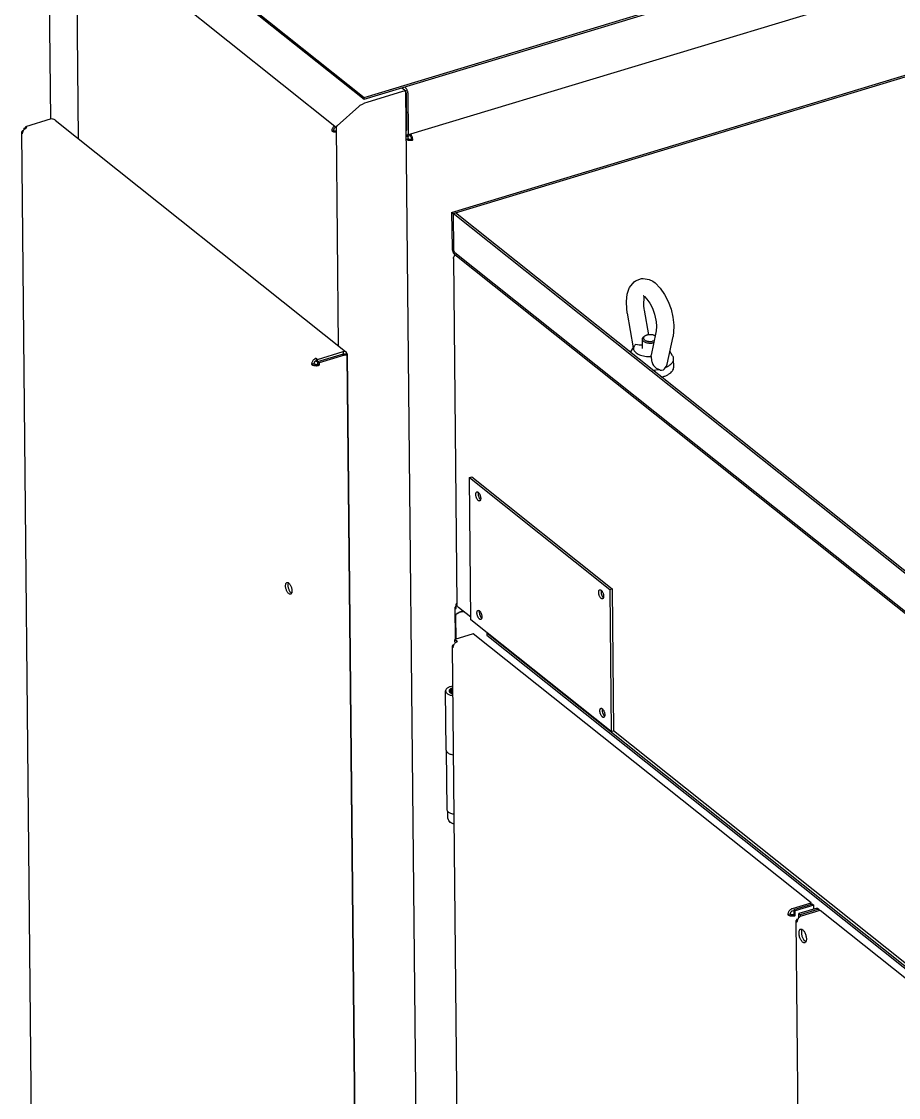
# Model space of a CAD drawing. Header units: millimetres. Extents: x -4653 to 8979, y -13943 to 4840.
# Drawn here: x 4133 to 4780, y -1286 to -492 of the extents above; entities that cross this region are included whole.
import ezdxf

# ---------------------------------------------------------------- set-up
doc = ezdxf.new("R2010")
doc.units = ezdxf.units.MM

# ---------------------------------------------------------------- blocks, each defined once
blk = doc.blocks.new('LAMIERA_Fe_SP_1_5_SV_1559x1414', base_point=(4417.04, -579.85))
at = {"color": 7, "linetype": 'Continuous'}
for p, q in [((4417.04, -575.91), (4418.21, -576.97)), ((4417.04, -576.03), (4418.21, -576.97)), ((4418.21, -576.97), (4417.06, -577.32)), ((4417.07, -579.11), (4418.23, -578.65)), ((4417.07, -579.11), (4417.87, -579.52)), ((4418.21, -576.97), (4418.26, -575.77)), ((4419.92, -576.39), (4418.21, -576.97)), ((4418.21, -576.97), (4418.23, -578.65)), ((4419.91, -575.27), (4419.92, -576.39)), ((4420.61, -575.86), (4420.04, -575.23)), ((4421.75, -579.58), (4420.98, -578.96))]:
    blk.add_line(p, q, dxfattribs=at)
for points in [[(4418.23, -578.65), (4418.56, -578.85), (4418.98, -578.99), (4419.46, -579.08), (4419.98, -579.11), (4420.5, -579.07), (4420.98, -578.96)], [(4420.98, -578.96), (4420.94, -578.48), (4420.83, -577.98), (4420.66, -577.48), (4420.44, -577.03), (4420.19, -576.66), (4419.92, -576.39)], [(4421.75, -579.58), (4421.71, -578.95), (4421.6, -578.3), (4421.43, -577.64), (4421.2, -576.99), (4420.92, -576.39), (4420.61, -575.86)], [(4417.87, -579.52), (4418.46, -579.69), (4419.11, -579.8), (4419.78, -579.84), (4420.47, -579.81), (4421.13, -579.73), (4421.75, -579.58)]]:
    blk.add_spline(points, degree=3, dxfattribs=at)
blk = doc.blocks.new('TUBO_QUADRO_40x3x_L_1360_2__212', base_point=(4415.79, -575.98))
at = {"color": 7, "linetype": 'Continuous'}
for p, q in [((5580.95, -224.26), (4417.66, -575.95)), ((4416.05, -540.63), (4415.79, -540.42)), ((4416.81, -544.63), (4416.73, -544.39)), ((4416.87, -545.18), (4417.14, -572.26)), ((4418.69, -573.5), (4418.42, -546.42)), ((4417.01, -572.84), (4417.08, -572.71)), ((4417.04, -575.87), (4417.29, -575.98)), ((4417.08, -572.71), (4417.14, -572.26)), ((4417.29, -575.98), (4417.66, -575.95))]:
    blk.add_line(p, q, dxfattribs=at)
for points in [[(4418.42, -546.42), (4418.37, -545.61), (4418.23, -544.77), (4418.01, -543.92), (4417.71, -543.09), (4417.36, -542.32), (4416.95, -541.64), (4416.51, -541.07), (4416.05, -540.63)], [(4416.87, -545.18), (4416.85, -544.91), (4416.81, -544.63)], [(4417.66, -575.95), (4418.1, -575.67), (4418.43, -575.15), (4418.63, -574.41), (4418.69, -573.5)]]:
    blk.add_spline(points, degree=3, dxfattribs=at)
blk = doc.blocks.new('LAMIERA_Fe_SP_1_5_SV_1430x440__213', base_point=(4157.94, -549.47))
at = {"color": 7, "linetype": 'Continuous'}
for p, q in [((4385.84, -548.16), (5605.58, -179.41)), ((4385.86, -549.47), (5579.08, -188.74)), ((4157.94, -366.66), (4385.84, -548.16)), ((4157.95, -367.97), (4385.86, -549.47)), ((4385.86, -549.47), (4385.84, -548.16))]:
    blk.add_line(p, q, dxfattribs=at)
blk = doc.blocks.new('TUBO_QUADRO_Fe_40x3_L_2050_3__215', base_point=(4365.46, -1857.34))
at = {"color": 7, "linetype": 'Continuous'}
for p, q in [((4388.02, -551.67), (4414.54, -543.65)), ((4414.54, -543.65), (4415.83, -543.36)), ((4415.83, -543.36), (4416.59, -543.44)), ((4416.59, -543.44), (4416.72, -543.7)), ((4429.68, -1857.34), (4416.72, -543.7)), ((4366.09, -569.2), (4381.88, -554.9)), ((4381.88, -554.9), (4383.05, -554.02)), ((4383.05, -554.02), (4384.63, -553.1)), ((4384.63, -553.1), (4386.37, -552.27)), ((4386.37, -552.27), (4388.02, -551.67)), ((4365.46, -570.06), (4365.5, -569.9)), ((4367.05, -731.39), (4365.46, -570.06)), ((4365.5, -569.9), (4366.09, -569.2))]:
    blk.add_line(p, q, dxfattribs=at)
blk = doc.blocks.new('TUBO_QUADRO_Fe_40x3_L_2050_2__216', base_point=(4152.78, -564.19))
at = {"color": 7, "linetype": 'Continuous'}
for p, q in [((4181.45, -358.03), (4154.93, -366.04)), ((4183.1, -358.02), (4181.45, -358.03)), ((4184.4, -358.66), (4183.1, -358.02)), ((4152.91, -368.56), (4152.78, -369.89)), ((4152.78, -369.89), (4152.84, -370.69)), ((4154.7, -564.19), (4152.78, -369.89)), ((4152.84, -370.69), (4153.45, -372.99)), ((4153.64, -366.93), (4152.91, -368.56)), ((4154.93, -366.04), (4153.64, -366.93)), ((4153.45, -372.99), (4169.78, -412.86)), ((4169.78, -412.86), (4170.98, -414.98))]:
    blk.add_line(p, q, dxfattribs=at)
blk = doc.blocks.new('LAMIERA_Fe_SP_1_5_244x424__217', base_point=(4173.48, -578.47))
at = {"color": 7, "linetype": 'Continuous'}
for p, q in [((4175.15, -419.11), (4175.12, -420.35)), ((4175.56, -418.99), (4175.15, -419.11)), ((4175.93, -419.73), (4175.15, -419.11)), ((4175.81, -419.76), (4176.25, -419.54)), ((4175.93, -419.73), (4175.96, -419.31)), ((4173.48, -422.27), (4175.03, -578.47)), ((4174.69, -421.02), (4174.16, -421.25)), ((4364.28, -569.28), (4363.83, -569.5)), ((4364.99, -569.84), (4364.99, -570.23)), ((4365.46, -570.61), (4364.99, -570.23)), ((4362.01, -572.88), (4363.3, -572.5)), ((4365.31, -572.94), (4365.49, -572.91))]:
    blk.add_line(p, q, dxfattribs=at)
for points in [[(4175.81, -419.76), (4175.3, -420.2), (4174.85, -420.72), (4174.48, -421.29), (4174.21, -421.91), (4174.04, -422.53), (4173.99, -423.15)], [(4174.16, -421.25), (4173.87, -421.49), (4173.66, -421.74), (4173.53, -422), (4173.48, -422.27)], [(4173.48, -422.27), (4173.52, -422.5), (4173.62, -422.73), (4173.77, -422.94), (4173.99, -423.15)], [(4363.83, -569.5), (4363.32, -569.94), (4362.87, -570.46), (4362.5, -571.03), (4362.23, -571.64), (4362.07, -572.27), (4362.01, -572.88)], [(4364.99, -570.23), (4364.55, -570.42), (4364.14, -570.72), (4363.79, -571.11), (4363.52, -571.55), (4363.35, -572.03), (4363.3, -572.5)], [(4362.01, -572.88), (4362.42, -573.15), (4362.94, -573.37), (4363.53, -573.53), (4364.17, -573.64), (4364.85, -573.68), (4365.54, -573.66)], [(4363.3, -572.5), (4363.53, -572.65), (4363.82, -572.77), (4364.16, -572.87), (4364.53, -572.93), (4364.92, -572.95), (4365.31, -572.94)]]:
    blk.add_spline(points, degree=3, dxfattribs=at)
blk = doc.blocks.new('TUBO_QUADRO_Fe_40x3_L450_1__218', base_point=(4152.84, -570.3))
at = {"color": 7, "linetype": 'Continuous'}
for p, q in [((4154.93, -366.04), (4181.45, -358.03)), ((4181.45, -358.03), (4183.1, -358.02)), ((4183.1, -358.02), (4184.4, -358.66)), ((4152.84, -370.69), (4152.91, -368.56)), ((4153.45, -372.99), (4152.84, -370.69)), ((4152.91, -368.56), (4153.64, -366.93)), ((4153.64, -366.93), (4154.93, -366.04)), ((4169.78, -412.86), (4153.45, -372.99)), ((4170.98, -414.98), (4169.78, -412.86)), ((4172.39, -416.46), (4170.98, -414.98)), ((4172.39, -416.46), (4365.57, -570.3)), ((4388.02, -551.67), (4414.54, -543.65)), ((4413.63, -541.08), (4416.59, -543.44)), ((4414.54, -543.65), (4415.83, -543.36)), ((4415.83, -543.36), (4416.59, -543.44)), ((4366.09, -569.2), (4381.88, -554.9)), ((4381.88, -554.9), (4383.05, -554.02)), ((4383.05, -554.02), (4384.63, -553.1)), ((4384.63, -553.1), (4386.37, -552.27)), ((4386.37, -552.27), (4388.02, -551.67)), ((4365.5, -569.9), (4366.09, -569.2)), ((4365.57, -570.3), (4365.5, -569.9))]:
    blk.add_line(p, q, dxfattribs=at)
blk = doc.blocks.new('LAMIERA_Fe_SV_1820x410_1__219', base_point=(4372.78, -1870.93))
at = {"color": 7, "linetype": 'Continuous'}
for p, q in [((4373.57, -737.39), (4372.78, -736.77)), ((4373.57, -737.39), (4373.13, -737.53)), ((4384.75, -1870.93), (4373.57, -737.39))]:
    blk.add_line(p, q, dxfattribs=at)
blk = doc.blocks.new('LAMIERA_Fe_SP_1_5_SV_1916x506__220', base_point=(4133.15, -2076.7))
at = {"color": 7, "linetype": 'Continuous'}
for p, q in [((4135.02, -571.93), (4135.06, -570.76)), ((4135.06, -570.76), (4136.12, -570.44)), ((4135.06, -570.76), (4135.76, -571.31)), ((4154.94, -564.11), (4136.12, -569.8)), ((4136.12, -569.8), (4137.12, -570.6)), ((4136.12, -569.8), (4136.13, -571.1)), ((4156.12, -564.12), (4154.94, -564.11)), ((4156.51, -564.19), (4156.12, -564.12)), ((4157.23, -564.44), (4156.51, -564.19)), ((4157.88, -564.82), (4157.23, -564.44)), ((4158.01, -564.91), (4157.88, -564.82)), ((4158.01, -564.91), (4372.25, -735.54)), ((4133.15, -574.13), (4147.98, -2076.7)), ((4134.53, -572.69), (4133.93, -572.96)), ((4351.52, -741.35), (4370.34, -735.66)), ((4370.36, -737.4), (4351.54, -743.09)), ((4370.36, -737.4), (4351.54, -743.09)), ((4370.34, -735.66), (4371.14, -735.35)), ((4370.34, -735.66), (4370.36, -737.4)), ((4370.36, -737.4), (4370.75, -737.13)), ((4370.36, -737.4), (4371.43, -738.32)), ((4371.08, -737.7), (4370.36, -737.4)), ((4370.75, -737.13), (4371.05, -737.14)), ((4371.05, -737.14), (4371.17, -737.39)), ((4371.17, -737.39), (4371.08, -737.7)), ((4371.28, -737.74), (4371.08, -737.7)), ((4371.49, -737.78), (4371.08, -737.7)), ((4371.08, -737.9), (4371.28, -737.74)), ((4371.14, -735.35), (4371.39, -735.32)), ((4371.28, -737.74), (4371.9, -737.55)), ((4371.39, -735.32), (4371.86, -735.36)), ((4371.9, -737.55), (4371.49, -737.78)), ((4371.86, -735.36), (4372.25, -735.54)), ((4371.9, -737.55), (4372.8, -737.38)), ((4372.8, -737.38), (4371.9, -737.55)), ((4372.25, -735.54), (4372.55, -735.83)), ((4372.55, -735.83), (4372.74, -736.24)), ((4372.59, -737.44), (4372.8, -737.38)), ((4372.74, -736.24), (4372.8, -736.48)), ((4372.8, -736.48), (4372.8, -737.38)), ((4372.8, -737.38), (4373.25, -737.58)), ((4373.25, -737.58), (4373.36, -737.82)), ((4348.84, -744.56), (4347.13, -745.08)), ((4350.52, -740.55), (4350.54, -742.3)), ((4350.52, -740.55), (4351.52, -741.35)), ((4350.54, -742.3), (4351.54, -743.09)), ((4351.54, -743.09), (4351.52, -741.35)), ((4351.54, -743.09), (4352.61, -744.01)), ((4351.54, -743.09), (4351.59, -744.87)), ((4352.63, -745.69), (4351.59, -744.87)), ((4371.43, -738.32), (4352.61, -744.01)), ((4352.61, -744.01), (4352.63, -745.69)), ((4371.08, -737.9), (4371.64, -737.83)), ((4372.34, -738.28), (4371.43, -738.32)), ((4372.58, -738.23), (4372.34, -738.28)), ((4372.99, -738.12), (4372.58, -738.23)), ((4373.25, -737.98), (4372.99, -738.12)), ((4373.36, -737.82), (4373.25, -737.98)), ((4384.55, -1870.99), (4373.36, -737.82)), ((4329.98, -906.12), (4329.8, -906.43)), ((4332.01, -913.58), (4332.26, -913.69))]:
    blk.add_line(p, q, dxfattribs=at)
for points in [[(4137.12, -570.6), (4136.45, -570.87), (4135.81, -571.26), (4135.22, -571.76), (4134.71, -572.35), (4134.29, -573.01), (4133.98, -573.71), (4133.79, -574.43), (4133.73, -575.13)], [(4133.93, -572.96), (4133.59, -573.23), (4133.35, -573.52), (4133.2, -573.82), (4133.15, -574.13)], [(4133.15, -574.13), (4133.19, -574.39), (4133.3, -574.65), (4133.48, -574.9), (4133.73, -575.13)], [(4350.52, -740.55), (4349.85, -740.82), (4349.21, -741.21), (4348.63, -741.71), (4348.11, -742.3), (4347.69, -742.96), (4347.38, -743.66), (4347.19, -744.38), (4347.13, -745.08)], [(4347.13, -745.08), (4347.6, -745.38), (4348.19, -745.63), (4348.86, -745.82), (4349.6, -745.94), (4350.38, -745.99), (4351.16, -745.96), (4351.92, -745.86), (4352.63, -745.69)], [(4350.54, -742.3), (4350.1, -742.49), (4349.69, -742.79), (4349.33, -743.17), (4349.07, -743.62), (4348.9, -744.09), (4348.84, -744.56)], [(4348.84, -744.56), (4349.17, -744.76), (4349.59, -744.9), (4350.08, -744.99), (4350.6, -745.02), (4351.11, -744.97), (4351.59, -744.87)], [(4328.96, -905.86), (4328.54, -906.12), (4328.21, -906.62), (4328.01, -907.33), (4327.93, -908.2), (4327.99, -909.18), (4328.19, -910.23), (4328.5, -911.26), (4328.92, -912.24), (4329.41, -913.09), (4329.96, -913.78), (4330.52, -914.25), (4331.06, -914.49), (4331.56, -914.47), (4331.99, -914.21), (4332.31, -913.71), (4332.52, -913), (4332.59, -912.13), (4332.53, -911.15), (4332.34, -910.1), (4332.02, -909.07), (4331.61, -908.09), (4331.11, -907.24), (4330.57, -906.55), (4330.01, -906.08), (4329.46, -905.84), (4328.96, -905.86)], [(4329.8, -906.43), (4329.66, -907.24), (4329.66, -908.19), (4329.79, -909.22), (4330.06, -910.29), (4330.44, -911.31), (4330.91, -912.24), (4331.44, -913.01), (4332.01, -913.58)]]:
    blk.add_spline(points, degree=3, dxfattribs=at)
blk = doc.blocks.new('RBTESALDA001528_TORRE_Fe_VERN__ABBATT___221', base_point=(4133.15, -2076.7))
for name, p in [('LAMIERA_Fe_SP_1_5_SV_1430x440__213', (4157.94, -549.47)), ('TUBO_QUADRO_40x3x_L_1360_2__212', (4415.79, -575.98)), ('LAMIERA_Fe_SP_1_5_SV_1559x1414', (4417.04, -579.85)), ('TUBO_QUADRO_Fe_40x3_L_2050_2__216', (4152.78, -564.19)), ('TUBO_QUADRO_Fe_40x3_L450_1__218', (4152.84, -570.3)), ('LAMIERA_Fe_SP_1_5_244x424__217', (4173.48, -578.47)), ('TUBO_QUADRO_Fe_40x3_L_2050_3__215', (4365.46, -1857.34)), ('LAMIERA_Fe_SP_1_5_SV_1916x506__220', (4133.15, -2076.7)), ('LAMIERA_Fe_SV_1820x410_1__219', (4372.78, -1870.93))]:
    blk.add_blockref(name, p)
blk = doc.blocks.new('FIT_GR_TORRE_DI_ABBATTIMENTO__222', base_point=(4133.15, -2076.7))
blk.add_blockref('RBTESALDA001528_TORRE_Fe_VERN__ABBATT___221', (4133.15, -2076.7))
blk = doc.blocks.new('LAMIERA_Fe_Sp_2_SV_1512x882__256', base_point=(4453.1, -1665.27))
at = {"color": 7, "linetype": 'Continuous'}
for p, q in [((4453.22, -923.63), (4453.1, -924.1)), ((4453.33, -947.66), (4453.1, -924.1)), ((4453.66, -923.16), (4453.22, -923.63)), ((4454.31, -921.4), (4453.65, -921.61)), ((4453.68, -925.1), (4453.65, -921.61)), ((4454.33, -922.15), (4453.65, -921.61)), ((4460.36, -1659.58), (4460.34, -1657.58)), ((4460.95, -1661.88), (4460.94, -1660.57)), ((4462.46, -1663.09), (4460.95, -1661.88)), ((4460.95, -1662.32), (4461.35, -1662.2)), ((4462.47, -1663.52), (4460.95, -1662.32)), ((4460.95, -1662.32), (4460.97, -1664.07)), ((4462.48, -1665.27), (4460.97, -1664.07))]:
    blk.add_line(p, q, dxfattribs=at)
for points in [[(4453.1, -924.1), (4453.14, -924.37), (4453.25, -924.62), (4453.43, -924.87), (4453.68, -925.1)], [(4460.36, -1659.58), (4460.4, -1659.84), (4460.51, -1660.09), (4460.69, -1660.34), (4460.94, -1660.57)]]:
    blk.add_spline(points, degree=3, dxfattribs=at)
blk = doc.blocks.new('CARTER_POSTERIORE_SUPERIORE_TAMPONATURA_CABINA__257', base_point=(4453.1, -1665.27))
blk.add_blockref('LAMIERA_Fe_Sp_2_SV_1512x882__256', (4453.1, -1665.27))
blk = doc.blocks.new('LAMIERA_Fe_Sp_2_SV_1465x1570_1_1__261', base_point=(4476.37, -1547.44))
at = {"color": 7, "linetype": 'Continuous'}
for p, q in [((4476.37, -943.03), (4476.63, -942.95)), ((4476.37, -943.03), (5233.12, -1545.7)), ((4476.37, -943.03), (4476.39, -944.78)), ((4476.39, -944.78), (5233.14, -1547.44))]:
    blk.add_line(p, q, dxfattribs=at)
blk = doc.blocks.new('PANNELLO_DISTRIBUZIONE_FILTRAZIONE_ARIA__262', base_point=(4476.37, -1554.81))
blk.add_blockref('LAMIERA_Fe_Sp_2_SV_1465x1570_1_1__261', (4476.37, -1547.44))
blk = doc.blocks.new('LAMIERA_Fe_Sp_2_SV_843x1075__267', base_point=(4704.58, -2280.32))
at = {"color": 7, "linetype": 'Continuous'}
for p, q in [((4706.45, -1152.97), (4706.47, -1149.99)), ((4720.16, -1145.85), (4706.47, -1149.99)), ((4707.51, -1150.81), (4706.47, -1149.99)), ((4721.2, -1146.67), (4707.51, -1150.81)), ((4708.55, -1151.64), (4722.23, -1147.5)), ((4720.16, -1145.85), (4721.2, -1146.67)), ((4721.2, -1146.67), (4721.21, -1147.81)), ((4722.23, -1147.5), (5251.08, -1568.66)), ((4711.49, -1855.7), (4704.58, -1155.17)), ((4705.36, -1154), (4705.95, -1153.73)), ((4707.51, -1150.81), (4707.52, -1152.15)), ((4708.61, -1162), (4708.88, -1161.63)), ((4711.57, -1170.76), (4710.52, -1169.92)), ((4967.86, -1368.45), (4968.13, -1368.09)), ((4970.81, -1377.22), (4969.77, -1376.38)), ((5251.08, -1568.66), (5237.39, -1572.8)), ((5251.1, -1570.41), (5237.41, -1574.55)), ((5251.1, -1570.41), (5251.08, -1568.66)), ((5227.1, -1574.91), (5227.37, -1574.54)), ((5231.93, -1575.68), (5233.65, -1575.16)), ((5235.32, -1571.15), (5237.39, -1572.8)), ((5235.32, -1571.15), (5235.34, -1572.9)), ((5237.41, -1574.55), (5235.34, -1572.9)), ((5236.39, -1575.47), (5250.08, -1571.33)), ((5237.41, -1574.55), (5237.39, -1572.8)), ((5237.43, -1576.29), (5251.11, -1572.16)), ((5250.08, -1571.33), (5251.11, -1572.16)), ((5258.03, -2272.69), (5251.11, -1572.16)), ((5230.06, -1583.67), (5229.01, -1582.84)), ((4715.39, -1848.55), (4715.66, -1848.19)), ((4752.73, -1889.08), (4752.4, -1855.01)), ((4753.41, -1854.09), (4935.22, -1998.88)), ((4754.44, -1888.56), (4754.11, -1854.64)), ((4713, -1858.79), (4753.66, -1891.17)), ((4718.34, -1857.32), (4717.3, -1856.48)), ((4718.69, -1856.45), (4717.65, -1856.76)), ((4769.86, -1885.65), (4756.17, -1889.79)), ((4769.87, -1887.4), (4756.19, -1891.54)), ((4769.87, -1887.4), (4769.86, -1885.65)), ((5230.49, -1918.19), (5230.76, -1917.82)), ((5233.44, -1926.95), (5232.4, -1926.12)), ((4936.27, -2001.45), (4936.61, -2035.52)), ((4937.54, -2037.61), (5239.78, -2278.31)), ((4974.63, -2055.01), (4974.9, -2054.64)), ((4977.59, -2063.77), (4976.54, -2062.94)), ((5233.87, -2261.47), (5234.15, -2261.1)), ((5236.83, -2270.23), (5235.78, -2269.4)), ((5258.03, -2272.69), (5244.34, -2276.83)), ((5244.36, -2278.57), (5258.04, -2274.44)), ((5244.37, -2280.32), (5258.06, -2276.18)), ((5258.04, -2274.44), (5256.45, -2273.17)), ((5258.04, -2274.44), (5258.06, -2276.18)), ((5242.35, -2277.14), (5242.3, -2278.67)), ((5244.37, -2280.32), (5242.3, -2278.67)), ((5242.5, -2277.09), (5244.36, -2278.57)), ((5244.36, -2278.57), (5244.37, -2280.32))]:
    blk.add_line(p, q, dxfattribs=at)
for points in [[(4705.36, -1154), (4705.02, -1154.27), (4704.78, -1154.56), (4704.63, -1154.86), (4704.58, -1155.17)], [(4704.58, -1155.17), (4704.62, -1155.43), (4704.73, -1155.69), (4704.91, -1155.93), (4705.16, -1156.17)], [(4708.55, -1151.64), (4707.88, -1151.91), (4707.24, -1152.3), (4706.65, -1152.8), (4706.14, -1153.39), (4705.72, -1154.05), (4705.41, -1154.75), (4705.22, -1155.46), (4705.16, -1156.17)], [(4710.89, -1171.48), (4711.39, -1171.17), (4711.77, -1170.59), (4712, -1169.76), (4712.09, -1168.75), (4712.02, -1167.6), (4711.79, -1166.38), (4711.43, -1165.17), (4710.94, -1164.03), (4710.37, -1163.04), (4709.73, -1162.24), (4709.07, -1161.69), (4708.44, -1161.41), (4707.85, -1161.43), (4707.36, -1161.74), (4706.98, -1162.32), (4706.74, -1163.14), (4706.65, -1164.16), (4706.72, -1165.31), (4706.95, -1166.52), (4707.32, -1167.74), (4707.8, -1168.87), (4708.38, -1169.87), (4709.01, -1170.67), (4709.67, -1171.22), (4710.31, -1171.5), (4710.89, -1171.48)], [(4708.61, -1162), (4708.42, -1162.8), (4708.36, -1163.77), (4708.44, -1164.85), (4708.65, -1165.97), (4708.98, -1167.1), (4709.42, -1168.17), (4709.94, -1169.13), (4710.52, -1169.92)], [(4970.14, -1377.93), (4970.63, -1377.63), (4971.01, -1377.04), (4971.25, -1376.22), (4971.34, -1375.2), (4971.26, -1374.05), (4971.04, -1372.84), (4970.67, -1371.63), (4970.19, -1370.49), (4969.61, -1369.49), (4968.97, -1368.7), (4968.32, -1368.14), (4967.68, -1367.87), (4967.1, -1367.88), (4966.6, -1368.19), (4966.22, -1368.78), (4965.98, -1369.6), (4965.9, -1370.62), (4965.97, -1371.77), (4966.19, -1372.98), (4966.56, -1374.19), (4967.05, -1375.33), (4967.62, -1376.33), (4968.26, -1377.12), (4968.91, -1377.68), (4969.55, -1377.95), (4970.14, -1377.93)], [(4967.86, -1368.45), (4967.67, -1369.26), (4967.61, -1370.23), (4967.69, -1371.3), (4967.9, -1372.43), (4968.23, -1373.56), (4968.67, -1374.63)], [(4968.67, -1374.63), (4969.19, -1375.58), (4969.77, -1376.38)], [(5229.38, -1584.39), (5229.87, -1584.08), (5230.25, -1583.5), (5230.49, -1582.68), (5230.58, -1581.66), (5230.51, -1580.51), (5230.28, -1579.29), (5229.92, -1578.08), (5229.43, -1576.95), (5228.85, -1575.95), (5228.22, -1575.15), (5227.56, -1574.6), (5226.92, -1574.32), (5226.34, -1574.34), (5225.84, -1574.65), (5225.47, -1575.23), (5225.23, -1576.06), (5225.14, -1577.07), (5225.21, -1578.22), (5225.44, -1579.44), (5225.8, -1580.65), (5226.29, -1581.79), (5226.87, -1582.78), (5227.5, -1583.58), (5228.16, -1584.13), (5228.8, -1584.41), (5229.38, -1584.39)], [(5227.1, -1574.91), (5226.91, -1575.72), (5226.85, -1576.68), (5226.93, -1577.76), (5227.14, -1578.89), (5227.47, -1580.01), (5227.91, -1581.08), (5228.43, -1582.04), (5229.01, -1582.84)], [(5235.32, -1571.15), (5234.65, -1571.42), (5234.01, -1571.81), (5233.43, -1572.31), (5232.91, -1572.9), (5232.49, -1573.56), (5232.18, -1574.26), (5231.99, -1574.98), (5231.93, -1575.68)], [(5231.93, -1575.68), (5232.4, -1575.98), (5232.99, -1576.23), (5233.66, -1576.42), (5234.4, -1576.54), (5235.18, -1576.59), (5235.96, -1576.56), (5236.72, -1576.46), (5237.43, -1576.29)], [(5235.34, -1572.9), (5234.9, -1573.09), (5234.49, -1573.39), (5234.13, -1573.77), (5233.87, -1574.22), (5233.7, -1574.69), (5233.65, -1575.16)], [(5233.65, -1575.16), (5233.97, -1575.36), (5234.39, -1575.5), (5234.88, -1575.59), (5235.4, -1575.62), (5235.91, -1575.57), (5236.39, -1575.47)], [(4717.66, -1858.04), (4718.16, -1857.73), (4718.54, -1857.14), (4718.78, -1856.32), (4718.86, -1855.3), (4718.79, -1854.15), (4718.57, -1852.94), (4718.2, -1851.73), (4717.72, -1850.59), (4717.14, -1849.59), (4716.5, -1848.8), (4715.85, -1848.24), (4715.21, -1847.97), (4714.63, -1847.99), (4714.13, -1848.29), (4713.75, -1848.88), (4713.51, -1849.7), (4713.43, -1850.72), (4713.5, -1851.87), (4713.72, -1853.08), (4714.09, -1854.29), (4714.57, -1855.43), (4715.15, -1856.43), (4715.79, -1857.22), (4716.44, -1857.78), (4717.08, -1858.05), (4717.66, -1858.04)], [(4711.49, -1855.7), (4711.53, -1855.97), (4711.64, -1856.22), (4711.82, -1856.47), (4712.07, -1856.7)], [(4715.39, -1848.55), (4715.19, -1849.36), (4715.14, -1850.33), (4715.21, -1851.4), (4715.43, -1852.53), (4715.76, -1853.66), (4716.2, -1854.73), (4716.72, -1855.69), (4717.3, -1856.48)], [(4753.41, -1854.09), (4753.15, -1853.94), (4752.9, -1853.91), (4752.69, -1854.02), (4752.53, -1854.25), (4752.43, -1854.59), (4752.4, -1855.01)], [(4712.07, -1856.7), (4712.14, -1857.33), (4712.32, -1857.9), (4712.61, -1858.39), (4713, -1858.79)], [(4752.73, -1889.08), (4752.8, -1889.71), (4752.98, -1890.28), (4753.27, -1890.77), (4753.66, -1891.17)], [(4753.66, -1891.17), (4754.19, -1891.49), (4754.81, -1891.66), (4755.48, -1891.68), (4756.19, -1891.54)], [(4754.44, -1888.56), (4754.5, -1889), (4754.68, -1889.37), (4754.96, -1889.65), (4755.31, -1889.82), (4755.73, -1889.87), (4756.17, -1889.79)], [(5232.77, -1927.67), (5233.26, -1927.36), (5233.64, -1926.78), (5233.88, -1925.95), (5233.97, -1924.94), (5233.89, -1923.79), (5233.67, -1922.57), (5233.3, -1921.36), (5232.82, -1920.23), (5232.24, -1919.23), (5231.61, -1918.43), (5230.95, -1917.88), (5230.31, -1917.6), (5229.73, -1917.62), (5229.23, -1917.93), (5228.85, -1918.51), (5228.61, -1919.34), (5228.53, -1920.35), (5228.6, -1921.5), (5228.82, -1922.72), (5229.19, -1923.93), (5229.68, -1925.06), (5230.25, -1926.06), (5230.89, -1926.86), (5231.54, -1927.41), (5232.18, -1927.69), (5232.77, -1927.67)], [(5230.49, -1918.19), (5230.3, -1919), (5230.24, -1919.96), (5230.32, -1921.04), (5230.53, -1922.17), (5230.86, -1923.29), (5231.3, -1924.36)], [(5231.3, -1924.36), (5231.82, -1925.32), (5232.4, -1926.12)], [(4936.27, -2001.45), (4936.23, -2000.97), (4936.13, -2000.47), (4935.96, -1999.97), (4935.74, -1999.53), (4935.49, -1999.15), (4935.22, -1998.88)], [(4936.61, -2035.52), (4936.68, -2036.15), (4936.86, -2036.72), (4937.15, -2037.21), (4937.54, -2037.61)], [(4976.91, -2064.49), (4977.4, -2064.18), (4977.78, -2063.6), (4978.02, -2062.78), (4978.11, -2061.76), (4978.04, -2060.61), (4977.81, -2059.4), (4977.45, -2058.18), (4976.96, -2057.05), (4976.38, -2056.05), (4975.75, -2055.25), (4975.09, -2054.7), (4974.45, -2054.42), (4973.87, -2054.44), (4973.37, -2054.75), (4973, -2055.33), (4972.76, -2056.16), (4972.67, -2057.17), (4972.74, -2058.32), (4972.97, -2059.54), (4973.33, -2060.75), (4973.82, -2061.89), (4974.4, -2062.88), (4975.03, -2063.68), (4975.69, -2064.23), (4976.32, -2064.51), (4976.91, -2064.49)], [(4974.63, -2055.01), (4974.44, -2055.82), (4974.38, -2056.78), (4974.46, -2057.86), (4974.67, -2058.99), (4975, -2060.12), (4975.44, -2061.18), (4975.96, -2062.14), (4976.54, -2062.94)], [(5236.15, -2270.95), (5236.65, -2270.64), (5237.03, -2270.06), (5237.27, -2269.23), (5237.35, -2268.22), (5237.28, -2267.07), (5237.06, -2265.85), (5236.69, -2264.64), (5236.2, -2263.5), (5235.63, -2262.51), (5234.99, -2261.71), (5234.34, -2261.16), (5233.7, -2260.88), (5233.11, -2260.9), (5232.62, -2261.21), (5232.24, -2261.79), (5232, -2262.61), (5231.91, -2263.63), (5231.99, -2264.78), (5232.21, -2265.99), (5232.58, -2267.21), (5233.06, -2268.34), (5233.64, -2269.34), (5234.27, -2270.14), (5234.93, -2270.69), (5235.57, -2270.97), (5236.15, -2270.95)], [(5233.87, -2261.47), (5233.68, -2262.27), (5233.62, -2263.24), (5233.7, -2264.32), (5233.91, -2265.44), (5234.25, -2266.57), (5234.68, -2267.64)], [(5234.68, -2267.64), (5235.2, -2268.6), (5235.78, -2269.4)], [(5238.85, -2276.21), (5238.91, -2276.84), (5239.09, -2277.41), (5239.38, -2277.91), (5239.78, -2278.31)], [(5238.85, -2276.21), (5239.32, -2276.51), (5239.9, -2276.76), (5240.57, -2276.95), (5241.31, -2277.08), (5242.09, -2277.12), (5242.87, -2277.1), (5243.63, -2277), (5244.34, -2276.83)], [(5239.78, -2278.31), (5240.31, -2278.62), (5240.93, -2278.79), (5241.6, -2278.81), (5242.3, -2278.67)]]:
    blk.add_spline(points, degree=3, dxfattribs=at)
blk = doc.blocks.new('CARTER_LATERALE_DX_CON_FORO_VETRO_FISSO__268', base_point=(4704.58, -2280.32))
blk.add_blockref('LAMIERA_Fe_Sp_2_SV_843x1075__267', (4704.58, -2280.32))
blk = doc.blocks.new('LAMIERA_Fe_Sp_2_SV_1500x1611_1__269', base_point=(4450.44, -934.88))
at = {"color": 7, "linetype": 'Continuous'}
for p, q in [((4450.44, -632.93), (5733.47, -245.04)), ((4453.19, -633.24), (5732.8, -246.38)), ((4450.44, -632.93), (4451.48, -633.76)), ((4450.44, -632.93), (4450.7, -659.14)), ((4451.48, -633.76), (4453.19, -633.24)), ((4451.48, -633.76), (4451.74, -659.96)), ((4452.79, -662.54), (4792.58, -933.14)), ((4792.59, -934.88), (4452.81, -664.28))]:
    blk.add_line(p, q, dxfattribs=at)
for points in [[(4450.7, -659.14), (4450.75, -659.85), (4450.87, -660.6), (4451.07, -661.36), (4451.33, -662.09), (4451.65, -662.78), (4452.01, -663.38), (4452.4, -663.89), (4452.81, -664.28)], [(4451.74, -659.96), (4451.77, -660.44), (4451.88, -660.95), (4452.05, -661.44), (4452.27, -661.89), (4452.52, -662.26), (4452.79, -662.54)]]:
    blk.add_spline(points, degree=3, dxfattribs=at)
blk = doc.blocks.new('LAMIERA_Fe_Sp_2_SV_32x1546__274', base_point=(4451.48, -1298.8))
at = {"color": 7, "linetype": 'Continuous'}
for p, q in [((4451.48, -633.76), (4453.19, -633.24)), ((4451.48, -633.76), (4451.74, -659.96)), ((5252.26, -1271.48), (4451.48, -633.76)), ((5253.97, -1270.97), (4453.19, -633.24)), ((4452.79, -662.54), (4792.58, -933.14))]:
    blk.add_line(p, q, dxfattribs=at)
blk.add_spline([(4451.74, -659.96), (4451.77, -660.44), (4451.88, -660.95), (4452.05, -661.44), (4452.27, -661.89), (4452.52, -662.26), (4452.79, -662.54)], degree=3, dxfattribs=at)
blk = doc.blocks.new('LAMIERA_SOPRA_MACCHINA_VENTILATORE_MANDATA__275', base_point=(4450.44, -1300.74))
for name, p in [('LAMIERA_Fe_Sp_2_SV_1500x1611_1__269', (4450.44, -934.88)), ('LAMIERA_Fe_Sp_2_SV_32x1546__274', (4451.48, -1298.8))]:
    blk.add_blockref(name, p)
blk = doc.blocks.new('GOLFARE_A_ANELLO_FEMMINA_M12_UNI_2948_3__276', base_point=(4579.38, -754.38))
at = {"color": 7, "linetype": 'Continuous'}
for p, q in [((4586.07, -683.36), (4590.46, -681.73)), ((4590.46, -681.73), (4591.69, -681.66)), ((4591.69, -681.66), (4596.04, -682.44)), ((4579.99, -693.21), (4581.29, -688.93)), ((4581.29, -688.93), (4581.6, -688.25)), ((4581.6, -688.25), (4585.08, -684.05)), ((4585.08, -684.05), (4586.07, -683.36)), ((4596.04, -682.44), (4598.78, -683.77)), ((4598.78, -683.77), (4600.61, -685.02)), ((4600.61, -685.02), (4604.3, -688.81)), ((4604.3, -688.81), (4607.49, -693.4)), ((4579.38, -698.58), (4579.99, -693.21)), ((4591.65, -694.58), (4591.68, -694.4)), ((4591.84, -694.49), (4591.65, -694.58)), ((4591.68, -694.4), (4592.69, -694.97)), ((4592.12, -694.34), (4591.84, -694.49)), ((4592.13, -698.94), (4592.35, -697.59)), ((4592.35, -697.59), (4592.44, -695.9)), ((4592.44, -695.9), (4592.54, -695.48)), ((4592.54, -695.48), (4592.69, -694.97)), ((4592.69, -694.97), (4594.29, -696.83)), ((4594.42, -696.95), (4596.51, -699.83)), ((4607.49, -693.4), (4610.16, -698.67)), ((4579.61, -704.31), (4579.38, -698.58)), ((4579.91, -706.42), (4579.61, -704.31)), ((4592.15, -699.4), (4592.13, -698.94)), ((4592.25, -702.88), (4592.15, -699.4)), ((4592.33, -703.44), (4592.25, -702.88)), ((4592.52, -704.08), (4592.33, -703.44)), ((4592.7, -705.09), (4592.52, -704.08)), ((4595.89, -723.26), (4592.7, -705.09)), ((4596.51, -699.83), (4598.47, -703.66)), ((4598.47, -703.66), (4600.04, -708.02)), ((4610.16, -698.67), (4612.23, -704.4)), ((4612.23, -704.4), (4613.62, -710.32)), ((4579.89, -707.28), (4579.9, -706.6)), ((4579.89, -707.28), (4584.37, -732.82)), ((4579.9, -706.6), (4579.91, -706.42)), ((4600.04, -708.02), (4601.1, -712.52)), ((4601.1, -712.52), (4601.23, -713.76)), ((4601.23, -713.76), (4601.54, -716.75)), ((4613.62, -710.32), (4614.25, -716.17)), ((4601.12, -721.65), (4597.51, -738.36)), ((4601.34, -720.27), (4601.12, -721.65)), ((4601.51, -717.47), (4601.34, -720.15)), ((4601.34, -720.15), (4601.34, -720.27)), ((4601.54, -716.75), (4601.51, -717.47)), ((4614.07, -721.73), (4613.8, -723.42)), ((4614.25, -716.17), (4614.07, -721.73)), ((4609.42, -744.77), (4613.82, -724.4)), ((4613.8, -723.42), (4613.82, -723.66)), ((4613.82, -723.66), (4613.82, -724.4)), ((4582.42, -736.16), (4585.04, -731.67)), ((4588.64, -730.85), (4586.28, -730.3)), ((4591.04, -730.92), (4588.64, -730.85)), ((4613.44, -738.64), (4611.45, -735.37)), ((4597.58, -739.32), (4597.51, -738.36)), ((4597.58, -739.32), (4597.87, -742.32)), ((4597.87, -742.32), (4597.99, -742.81)), ((4597.99, -742.81), (4598.94, -745.14)), ((4598.94, -745.14), (4599.34, -745.78)), ((4608.77, -746.49), (4609.2, -745.54)), ((4609.2, -745.54), (4609.42, -744.77)), ((4614.2, -747.05), (4614.14, -740.94)), ((4598.83, -749.23), (4601.02, -749.13)), ((4599.34, -745.78), (4599.8, -746.39)), ((4599.8, -746.39), (4600.78, -747.38)), ((4600.78, -747.38), (4601.37, -747.82)), ((4601.02, -749.13), (4603.48, -748.74)), ((4601.37, -747.82), (4602.44, -748.4)), ((4602.44, -748.4), (4603.48, -748.74)), ((4603.48, -748.74), (4603.71, -748.9)), ((4603.71, -748.9), (4604.32, -749.2)), ((4604.32, -749.2), (4605.29, -749.35)), ((4605.29, -749.35), (4606.61, -748.95)), ((4606.61, -748.95), (4607.48, -748.24)), ((4607.48, -748.24), (4607.99, -747.61)), ((4607.99, -747.61), (4608.19, -747.31)), ((4608.19, -747.31), (4608.77, -746.49)), ((4605.3, -754.38), (4606.01, -754.23))]:
    blk.add_line(p, q, dxfattribs=at)
for points in [[(4592.67, -705.22), (4592.69, -705.16), (4592.7, -705.09)], [(4601.12, -721.65), (4601.1, -721.76), (4601.08, -721.86)], [(4585.04, -731.67), (4584.61, -732.8), (4584.63, -733.95), (4585.08, -735.07), (4585.97, -736.13), (4587.25, -737.08), (4588.87, -737.9), (4590.79, -738.56), (4592.94, -739.02), (4595.22, -739.28), (4597.58, -739.32)], [(4586.28, -730.3), (4585.56, -730.96), (4585.04, -731.67)], [(4608.19, -747.31), (4609.93, -746.46), (4611.41, -745.49), (4612.6, -744.44), (4613.46, -743.31), (4613.97, -742.13), (4614.14, -740.94)], [(4614.14, -740.94), (4613.96, -739.78), (4613.44, -738.64)], [(4606.01, -754.23), (4608.36, -753.38), (4610.39, -752.34), (4612.03, -751.15), (4613.23, -749.85), (4613.96, -748.47), (4614.2, -747.05)]]:
    blk.add_spline(points, degree=3, dxfattribs=at)
blk = doc.blocks.new('BARRA_FILETTATA_M12_L_400_3__277', base_point=(4590.99, -733.3))
at = {"color": 7, "linetype": 'Continuous'}
for p, q in [((4591, -726.47), (4591.06, -733.3)), ((4592.06, -724.91), (4592.72, -724.3)), ((4599.83, -727.63), (4598.6, -728)), ((4599.53, -729.02), (4598.88, -729.17)), ((4599.79, -723.53), (4600.63, -723.93))]:
    blk.add_line(p, q, dxfattribs=at)
for points in [[(4592.06, -724.91), (4591.57, -725.22), (4591.25, -725.62), (4591.06, -726.04), (4591, -726.47)], [(4591, -726.47), (4591.15, -727.11), (4591.58, -727.71), (4592.28, -728.25), (4593.21, -728.71), (4594.32, -729.05), (4595.56, -729.26)], [(4592.72, -724.3), (4592.23, -724.76), (4591.94, -725.25), (4591.87, -725.77), (4592.01, -726.28), (4592.36, -726.76), (4592.92, -727.19), (4593.64, -727.56), (4594.51, -727.85), (4595.48, -728.04), (4596.51, -728.13), (4597.57, -728.12), (4598.6, -728)], [(4595.38, -723.29), (4594.59, -723.46), (4593.88, -723.69), (4593.25, -723.97), (4592.72, -724.3)], [(4599.79, -723.53), (4598.76, -723.29), (4597.65, -723.17), (4596.5, -723.17), (4595.38, -723.29)], [(4595.56, -729.26), (4596.39, -729.32), (4597.23, -729.33), (4598.07, -729.28), (4598.88, -729.17)]]:
    blk.add_spline(points, degree=3, dxfattribs=at)
blk = doc.blocks.new('LAMIERA_Fe_Sp_2_SV_1496x428__281', base_point=(4452.56, -664.88))
at = {"color": 7, "linetype": 'Continuous'}
for p, q in [((4452.56, -664.88), (4452.62, -664.67)), ((4452.62, -664.67), (4452.67, -664.54)), ((4452.67, -664.54), (4452.81, -664.25))]:
    blk.add_line(p, q, dxfattribs=at)
blk = doc.blocks.new('LAMIERA_Fe_Sp_2_SV_1572x428_SX__285', base_point=(4451.8, -1562.2))
at = {"color": 7, "linetype": 'Continuous'}
for p, q in [((4451.82, -666.61), (4451.88, -666.28)), ((4451.88, -666.28), (4451.98, -665.96)), ((4451.98, -665.96), (4452.03, -665.81)), ((4452.03, -665.81), (4452.2, -665.47)), ((4452.2, -665.47), (4452.49, -665.03)), ((4452.62, -664.88), (4452.94, -664.55)), ((4451.8, -666.95), (4451.82, -666.61)), ((4451.8, -666.95), (4454.32, -922.01)), ((4471.54, -841.93), (4471.6, -842.07)), ((4562.19, -914.11), (4562.24, -914.25)), ((4454.34, -922.34), (4454.32, -922.01)), ((4454.43, -922.76), (4454.34, -922.34)), ((4454.51, -922.98), (4454.43, -922.76)), ((4454.57, -923.12), (4454.51, -922.98)), ((4454.81, -923.55), (4454.57, -923.12)), ((4455.05, -923.86), (4454.81, -923.55)), ((4455.22, -924.05), (4455.05, -923.86)), ((4455.52, -924.31), (4455.22, -924.05)), ((4464.52, -931.48), (4455.52, -924.31)), ((4472.41, -929.27), (4472.46, -929.41)), ((4563.05, -1001.46), (4563.1, -1001.6)), ((5256.03, -1561.83), (4569.79, -1015.32))]:
    blk.add_line(p, q, dxfattribs=at)
blk = doc.blocks.new('LAMIERA_Fe_Sp_2_SV_174x84___286', base_point=(4463.5, -1015.82))
at = {"color": 7, "linetype": 'Continuous'}
for p, q in [((4463.5, -828.5), (4465.21, -827.99)), ((4463.5, -828.5), (4567.1, -911.01)), ((4464.54, -933.32), (4463.5, -828.5)), ((4465.21, -827.99), (4568.81, -910.49)), ((4470.03, -839.63), (4470.1, -839.42)), ((4471.8, -844.83), (4471.55, -844.7)), ((4560.67, -911.82), (4560.74, -911.61)), ((4567.1, -911.01), (4568.81, -910.49)), ((4567.1, -911.01), (4568.13, -1015.82)), ((4568.81, -910.49), (4569.84, -1015.31)), ((4562.38, -917.04), (4562.19, -916.89)), ((4470.89, -926.98), (4470.96, -926.77)), ((4568.13, -1015.82), (4464.54, -933.32)), ((4472.6, -932.2), (4472.41, -932.05)), ((4561.53, -999.17), (4561.6, -998.96)), ((4563.25, -1004.39), (4563.05, -1004.24)), ((4568.13, -1015.82), (4569.84, -1015.31))]:
    blk.add_line(p, q, dxfattribs=at)
for points in [[(4471.08, -845.75), (4471.41, -845.54), (4471.66, -845.15), (4471.82, -844.6), (4471.88, -843.92), (4471.83, -843.16), (4471.68, -842.35), (4471.43, -841.54), (4471.11, -840.78), (4470.73, -840.12), (4470.3, -839.59), (4469.86, -839.22), (4469.44, -839.03), (4469.05, -839.05), (4468.72, -839.25), (4468.47, -839.64), (4468.31, -840.19), (4468.25, -840.87), (4468.3, -841.63), (4468.45, -842.44), (4468.69, -843.25), (4469.02, -844.01), (4469.4, -844.67), (4469.82, -845.21), (4470.26, -845.57), (4470.69, -845.76), (4471.08, -845.75)], [(4470.03, -839.63), (4469.96, -840.22), (4469.98, -840.88), (4470.09, -841.59), (4470.26, -842.32), (4470.51, -843.02), (4470.82, -843.67), (4471.17, -844.24), (4471.55, -844.7)], [(4561.72, -917.93), (4562.05, -917.73), (4562.27, -917.35), (4562.44, -916.8), (4562.52, -916.11), (4562.47, -915.35), (4562.32, -914.54), (4562.08, -913.73), (4561.75, -912.97), (4561.37, -912.31), (4560.95, -911.77), (4560.51, -911.41), (4560.08, -911.22), (4559.69, -911.23), (4559.36, -911.44), (4559.11, -911.83), (4558.95, -912.38), (4558.89, -913.05), (4558.94, -913.82), (4559.09, -914.63), (4559.34, -915.44), (4559.66, -916.2), (4560.05, -916.86), (4560.47, -917.39), (4560.91, -917.76), (4561.33, -917.95), (4561.72, -917.93)], [(4560.67, -911.82), (4560.61, -912.41), (4560.63, -913.07), (4560.73, -913.78), (4560.91, -914.5), (4561.16, -915.21), (4561.46, -915.86), (4561.81, -916.43), (4562.19, -916.89)], [(4471.94, -933.09), (4472.26, -932.89), (4472.49, -932.51), (4472.65, -931.96), (4472.74, -931.27), (4472.69, -930.51), (4472.54, -929.7), (4472.3, -928.89), (4471.97, -928.13), (4471.59, -927.47), (4471.16, -926.94), (4470.73, -926.57), (4470.3, -926.38), (4469.91, -926.39), (4469.58, -926.6), (4469.33, -926.99), (4469.17, -927.54), (4469.11, -928.22), (4469.16, -928.98), (4469.31, -929.79), (4469.55, -930.6), (4469.88, -931.36), (4470.26, -932.02), (4470.69, -932.55), (4471.12, -932.92), (4471.55, -933.11), (4471.94, -933.09)], [(4470.89, -926.98), (4470.83, -927.5), (4470.83, -928.08), (4470.9, -928.7), (4471.04, -929.34), (4471.23, -929.98), (4471.47, -930.59)], [(4471.47, -930.59), (4471.68, -931.02), (4471.91, -931.41), (4472.15, -931.75), (4472.41, -932.05)], [(4562.58, -1005.28), (4562.91, -1005.08), (4563.14, -1004.7), (4563.3, -1004.15), (4563.38, -1003.46), (4563.33, -1002.69), (4563.18, -1001.88), (4562.94, -1001.08), (4562.62, -1000.32), (4562.23, -999.65), (4561.81, -999.12), (4561.37, -998.75), (4560.95, -998.57), (4560.56, -998.58), (4560.23, -998.79), (4559.97, -999.18), (4559.81, -999.73), (4559.76, -1000.4), (4559.8, -1001.17), (4559.95, -1001.98), (4560.2, -1002.79), (4560.52, -1003.54), (4560.91, -1004.21), (4561.33, -1004.74), (4561.77, -1005.11), (4562.19, -1005.29), (4562.58, -1005.28)], [(4561.53, -999.17), (4561.47, -999.69), (4561.48, -1000.27), (4561.55, -1000.89), (4561.68, -1001.53), (4561.87, -1002.17), (4562.12, -1002.78)], [(4562.12, -1002.78), (4562.33, -1003.21), (4562.55, -1003.6), (4562.8, -1003.94), (4563.05, -1004.24)]]:
    blk.add_spline(points, degree=3, dxfattribs=at)
blk = doc.blocks.new('CASSONE_DISTANZIALE_MANDATA_ARIA__287', base_point=(4451.8, -1563.54))
for name, p in [('LAMIERA_Fe_Sp_2_SV_1572x428_SX__285', (4451.8, -1562.2)), ('LAMIERA_Fe_Sp_2_SV_1496x428__281', (4452.56, -664.88)), ('LAMIERA_Fe_Sp_2_SV_174x84___286', (4463.5, -1015.82))]:
    blk.add_blockref(name, p)
blk = doc.blocks.new('LAMIERA_Fe_Sp_2_SV_842x517__290', base_point=(4450.77, -1855.45))
at = {"color": 7, "linetype": 'Continuous'}
for p, q in [((4466.35, -943.72), (4452.67, -947.86)), ((4715.5, -1142.14), (4466.35, -943.72)), ((4451.55, -951.88), (4452.15, -951.61)), ((4452.69, -949.61), (4452.67, -947.86)), ((4454.74, -949.51), (4452.67, -947.86)), ((4452.69, -949.61), (4453.42, -950.19)), ((4450.78, -953.05), (4457.69, -1653.58)), ((4701.81, -1146.27), (4715.5, -1142.14)), ((4715.51, -1143.27), (4715.5, -1142.14)), ((4700.14, -1150.29), (4698.43, -1150.8)), ((4701.83, -1148.02), (4702.85, -1147.71)), ((4716.53, -1142.96), (4702.85, -1147.1)), ((4702.85, -1147.1), (4703.88, -1147.92)), ((4702.85, -1147.1), (4702.88, -1150.59)), ((4717.57, -1143.79), (4703.88, -1147.92)), ((4703.92, -1151.42), (4703.88, -1147.92)), ((4716.53, -1142.96), (4717.57, -1143.79)), ((4717.6, -1146.62), (4717.57, -1143.79)), ((4703.92, -1151.42), (4702.88, -1150.59)), ((4706.27, -1853.43), (4459.19, -1656.67)), ((4709.82, -1853.49), (4708.79, -1853.8)), ((4709.8, -1852.14), (4709.83, -1854.62)), ((4709.83, -1854.62), (4710.86, -1855.45)), ((4710.86, -1855.45), (4710.83, -1851.95)), ((4710.86, -1855.45), (4711.49, -1855.26))]:
    blk.add_line(p, q, dxfattribs=at)
for points in [[(4451.55, -951.88), (4451.22, -952.14), (4450.97, -952.43), (4450.82, -952.74), (4450.78, -953.05)], [(4454.74, -949.51), (4454.07, -949.78), (4453.43, -950.17), (4452.85, -950.68), (4452.33, -951.27), (4451.91, -951.92), (4451.6, -952.62), (4451.41, -953.34), (4451.35, -954.04)], [(4450.78, -953.05), (4450.81, -953.31), (4450.93, -953.56), (4451.11, -953.81), (4451.35, -954.04)], [(4701.81, -1146.27), (4701.15, -1146.54), (4700.51, -1146.94), (4699.92, -1147.44), (4699.4, -1148.03), (4698.98, -1148.69), (4698.67, -1149.39), (4698.48, -1150.1), (4698.43, -1150.8)], [(4701.83, -1148.02), (4701.39, -1148.21), (4700.98, -1148.51), (4700.63, -1148.9), (4700.36, -1149.34), (4700.19, -1149.82), (4700.14, -1150.29)], [(4700.14, -1150.29), (4700.46, -1150.48), (4700.88, -1150.63), (4701.37, -1150.72), (4701.89, -1150.74), (4702.4, -1150.7), (4702.88, -1150.59)], [(4698.43, -1150.8), (4698.9, -1151.1), (4699.48, -1151.36), (4700.15, -1151.55), (4700.89, -1151.67), (4701.67, -1151.71), (4702.45, -1151.69), (4703.21, -1151.59), (4703.92, -1151.42)], [(4457.69, -1653.58), (4457.73, -1653.84), (4457.84, -1654.1), (4458.02, -1654.34), (4458.27, -1654.57)], [(4458.27, -1654.57), (4458.33, -1655.2), (4458.51, -1655.77), (4458.8, -1656.27), (4459.19, -1656.67)], [(4705.34, -1851.34), (4705.4, -1851.96), (4705.58, -1852.54), (4705.88, -1853.03), (4706.27, -1853.43)], [(4705.34, -1851.34), (4705.81, -1851.64), (4706.39, -1851.89), (4707.06, -1852.08), (4707.8, -1852.2), (4708.58, -1852.25), (4709.32, -1852.2), (4710.09, -1852.1), (4710.83, -1851.95)], [(4706.27, -1853.43), (4706.8, -1853.75), (4707.42, -1853.92), (4708.09, -1853.93), (4708.79, -1853.8)]]:
    blk.add_spline(points, degree=3, dxfattribs=at)
blk = doc.blocks.new('p2__291', base_point=(4446.41, -1076.54))
at = {"color": 7, "linetype": 'Continuous'}
for p, q in [((4446.41, -1029.48), (4446.84, -1073.15)), ((4451.18, -1032.83), (4451.56, -1032.86)), ((4451.61, -1076.5), (4451.99, -1076.54))]:
    blk.add_line(p, q, dxfattribs=at)
for points in [[(4446.41, -1029.48), (4446.57, -1030.2), (4447.01, -1030.89), (4447.73, -1031.52), (4448.69, -1032.06), (4449.86, -1032.51), (4451.18, -1032.83)], [(4446.84, -1073.15), (4447, -1073.87), (4447.44, -1074.56), (4448.16, -1075.19), (4449.12, -1075.74), (4450.29, -1076.18), (4451.61, -1076.5)]]:
    blk.add_spline(points, degree=3, dxfattribs=at)
blk = doc.blocks.new('p2_1__292', base_point=(4445.98, -1032.86))
at = {"color": 7, "linetype": 'Continuous'}
for p, q in [((4451.06, -982.33), (4449.43, -982.69)), ((4451.08, -983.68), (4450, -984.01)), ((4446.41, -1029.48), (4445.98, -985.8)), ((4450.75, -987.79), (4451.12, -987.85)), ((4450.75, -989.15), (4451.13, -989.19)), ((4451.18, -1032.83), (4451.56, -1032.86))]:
    blk.add_line(p, q, dxfattribs=at)
for points in [[(4449.43, -982.69), (4448.44, -983.07), (4447.58, -983.52), (4446.89, -984.04), (4446.39, -984.6), (4446.08, -985.19), (4445.98, -985.8)], [(4445.98, -985.8), (4446.14, -986.52), (4446.58, -987.21), (4447.3, -987.84), (4448.26, -988.39), (4449.42, -988.83), (4450.75, -989.15)], [(4450, -984.01), (4449.29, -984.43), (4448.79, -984.92), (4448.52, -985.45), (4448.5, -986), (4448.73, -986.53), (4449.2, -987.02), (4449.89, -987.45), (4450.75, -987.79)], [(4446.41, -1029.48), (4446.57, -1030.2), (4447.01, -1030.89), (4447.73, -1031.52), (4448.69, -1032.06), (4449.86, -1032.51), (4451.18, -1032.83)]]:
    blk.add_spline(points, degree=3, dxfattribs=at)
blk = doc.blocks.new('p1__293', base_point=(4447.35, -1083.83))
at = {"color": 7, "linetype": 'Continuous'}
for p, q in [((4449.41, -986.67), (4449.28, -987.06)), ((4449.65, -985.99), (4449.41, -986.67)), ((4449.52, -985.47), (4449.56, -985.76)), ((4449.56, -985.76), (4449.65, -985.99)), ((4451.11, -987.31), (4450.7, -987.15)), ((4451.11, -986.61), (4450.91, -986.51)), ((4451.11, -986.49), (4451.01, -986.37)), ((4447.35, -1074.35), (4447.4, -1079.26)), ((4447.47, -1078.78), (4447.4, -1079.26)), ((4447.47, -1078.78), (4447.4, -1079.26)), ((4447.53, -1079.69), (4447.4, -1079.26)), ((4447.4, -1079.26), (4447.57, -1079.99)), ((4447.4, -1079.26), (4447.41, -1079.38)), ((4447.41, -1079.38), (4447.57, -1079.99)), ((4448.03, -1080.91), (4447.53, -1079.69)), ((4448.28, -1081.35), (4448.03, -1080.91)), ((4448.72, -1082.03), (4448.28, -1081.35)), ((4449.38, -1082.76), (4448.84, -1082.19)), ((4449.62, -1082.91), (4449.38, -1082.76)), ((4450.35, -1083.26), (4449.62, -1082.91)), ((4450.59, -1083.38), (4450.35, -1083.26)), ((4451.59, -1083.72), (4450.59, -1083.38)), ((4452.06, -1083.83), (4451.59, -1083.72))]:
    blk.add_line(p, q, dxfattribs=at)
for points in [[(4449.52, -985.47), (4449.5, -985.93), (4449.69, -986.38), (4450.1, -986.8), (4450.7, -987.15)], [(4451.03, -984.21), (4450.47, -984.47), (4450.03, -984.77), (4449.71, -985.11), (4449.52, -985.47)], [(4451.06, -984.88), (4450.76, -985.13), (4450.57, -985.4), (4450.48, -985.69), (4450.51, -985.97), (4450.66, -986.25), (4450.91, -986.51)], [(4451.06, -985.89), (4450.99, -986.13), (4451.01, -986.37)], [(4447.4, -1079.26), (4447.4, -1079.32), (4447.41, -1079.38)]]:
    blk.add_spline(points, degree=3, dxfattribs=at)
blk = doc.blocks.new('MNT007011002100E_CERNIERA_PERNO_A_SFIL__L100__294', base_point=(4445.98, -1083.83))
for name, p in [('p2_1__292', (4445.98, -1032.86)), ('p1__293', (4447.35, -1083.83)), ('p2__291', (4446.41, -1076.54))]:
    blk.add_blockref(name, p)
blk = doc.blocks.new('PORTELLO_APRIBILE_FIANCO_CABINATURA_P32613N_1__299', base_point=(4445.98, -1855.45))
for name, p in [('LAMIERA_Fe_Sp_2_SV_842x517__290', (4450.77, -1855.45)), ('MNT007011002100E_CERNIERA_PERNO_A_SFIL__L100__294', (4445.98, -1083.83))]:
    blk.add_blockref(name, p)
blk = doc.blocks.new('TUB_RE_Fe_40x40x3_L1500__316', base_point=(4453.38, -947.6))
at = {"color": 7, "linetype": 'Continuous'}
for p, q in [((4454.85, -928.24), (4455.63, -927.88)), ((4456.19, -927.62), (4456.52, -927.46)), ((4456.52, -927.46), (4458.66, -926.82)), ((4456.52, -927.46), (4457.23, -927.29)), ((4457.23, -927.29), (4457.98, -927.27)), ((4453.38, -930.79), (4453.54, -929.84)), ((4453.38, -930.79), (4453.55, -947.6)), ((4453.54, -929.84), (4453.87, -929.43)), ((4454.52, -928.64), (4454.85, -928.24))]:
    blk.add_line(p, q, dxfattribs=at)
blk = doc.blocks.new('TUB_RE_Fe_40x40x3_L1550___321', base_point=(4453.38, -1598.42))
at = {"color": 7, "linetype": 'Continuous'}
for p, q in [((4454.52, -928.64), (4455.63, -927.88)), ((4455.63, -927.88), (4455.93, -927.67)), ((4455.93, -927.67), (4456.19, -927.62)), ((4456.19, -927.62), (4458.68, -927.13)), ((4458.68, -927.13), (4459.07, -927.15)), ((4453.38, -930.79), (4453.87, -929.43)), ((4453.55, -947.6), (4453.38, -930.79)), ((4453.87, -929.43), (4454.04, -928.97)), ((4454.04, -928.97), (4454.52, -928.64))]:
    blk.add_line(p, q, dxfattribs=at)
blk = doc.blocks.new('TELAIO_CABINA_DI_SPRUZZATURA_GS4_110051_MAURI__327', base_point=(4453.38, -2349.29))
for name, p in [('TUB_RE_Fe_40x40x3_L1500__316', (4453.38, -947.6)), ('TUB_RE_Fe_40x40x3_L1550___321', (4453.38, -1598.42))]:
    blk.add_blockref(name, p)
blk = doc.blocks.new('ASSIEME_CABINA_GS4_SINT_DX__328', base_point=(4445.98, -3076.92))
for name, p in [('LAMIERA_SOPRA_MACCHINA_VENTILATORE_MANDATA__275', (4450.44, -1300.74)), ('CASSONE_DISTANZIALE_MANDATA_ARIA__287', (4451.8, -1563.54)), ('GOLFARE_A_ANELLO_FEMMINA_M12_UNI_2948_3__276', (4579.38, -754.38)), ('BARRA_FILETTATA_M12_L_400_3__277', (4590.99, -733.3)), ('CARTER_POSTERIORE_SUPERIORE_TAMPONATURA_CABINA__257', (4453.1, -1665.27)), ('TELAIO_CABINA_DI_SPRUZZATURA_GS4_110051_MAURI__327', (4453.38, -2349.29)), ('PORTELLO_APRIBILE_FIANCO_CABINATURA_P32613N_1__299', (4445.98, -1855.45)), ('PANNELLO_DISTRIBUZIONE_FILTRAZIONE_ARIA__262', (4476.37, -1554.81)), ('CARTER_LATERALE_DX_CON_FORO_VETRO_FISSO__268', (4704.58, -2280.32))]:
    blk.add_blockref(name, p)
blk = doc.blocks.new('FIT_GR_CABINA_GS4_SINT_SX_130047_MAURI__329', base_point=(4445.98, -3076.92))
blk.add_blockref('ASSIEME_CABINA_GS4_SINT_DX__328', (4445.98, -3076.92))
blk = doc.blocks.new('LEGMCS000183-4_18U11B_GS4_SYNTECH_DX_1__446', base_point=(4036.31, -3224.59))
for name, p in [('FIT_GR_TORRE_DI_ABBATTIMENTO__222', (4133.15, -2076.7)), ('FIT_GR_CABINA_GS4_SINT_SX_130047_MAURI__329', (4445.98, -3076.92))]:
    blk.add_blockref(name, p)
blk = doc.blocks.new('Assonometria2', base_point=(5332, -2209))
blk.add_blockref('LEGMCS000183-4_18U11B_GS4_SYNTECH_DX_1__446', (4036.31, -3224.59))

msp = doc.modelspace()

# ---------------------------------------------------------------- block references
msp.add_blockref('Assonometria2', (5332, -2209))

doc.saveas('drawing.dxf')
